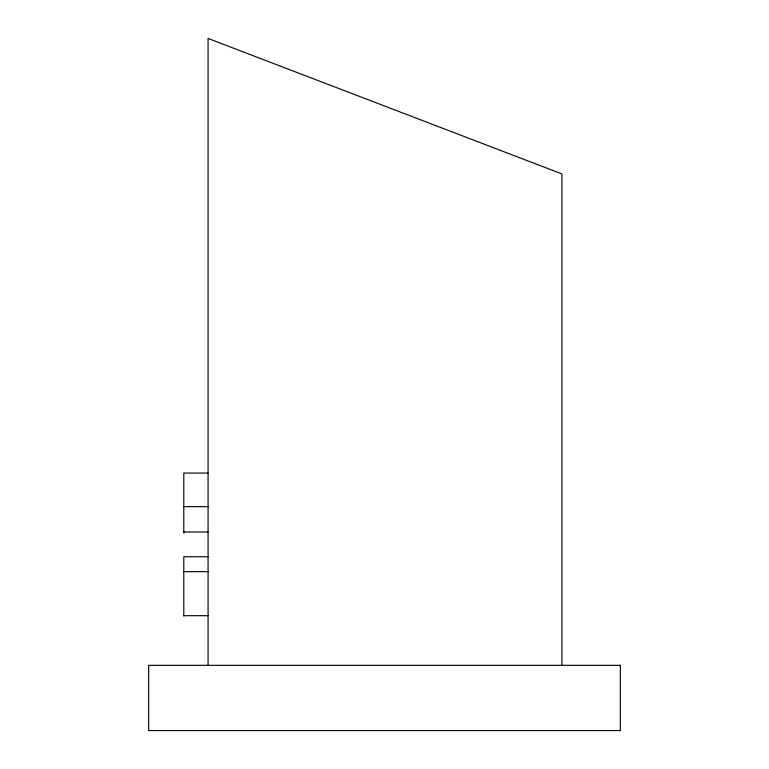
<?xml version="1.0" encoding="UTF-8"?>
<svg xmlns="http://www.w3.org/2000/svg" width="769" height="769" viewBox="0 0 769 769"><rect width="100%" height="100%" fill="white"/><g stroke="black" fill="none" stroke-linecap="round" stroke-linejoin="round"><path stroke-width="1.15" d="M208.063 473.07L183.801 473.07L183.801 532.994M183.801 506.646L208.063 506.646M183.801 532.013L208.063 532.013M208.063 556.737L183.801 556.737L183.801 616.094M183.801 571.646L208.063 571.646M183.801 615.681L208.063 615.681M561.947 665.329L561.947 173.938L208.063 38.45L208.063 665.329M620.343 665.329L148.657 665.329L148.657 730.55L620.343 730.55L620.343 665.329"/></g></svg>
